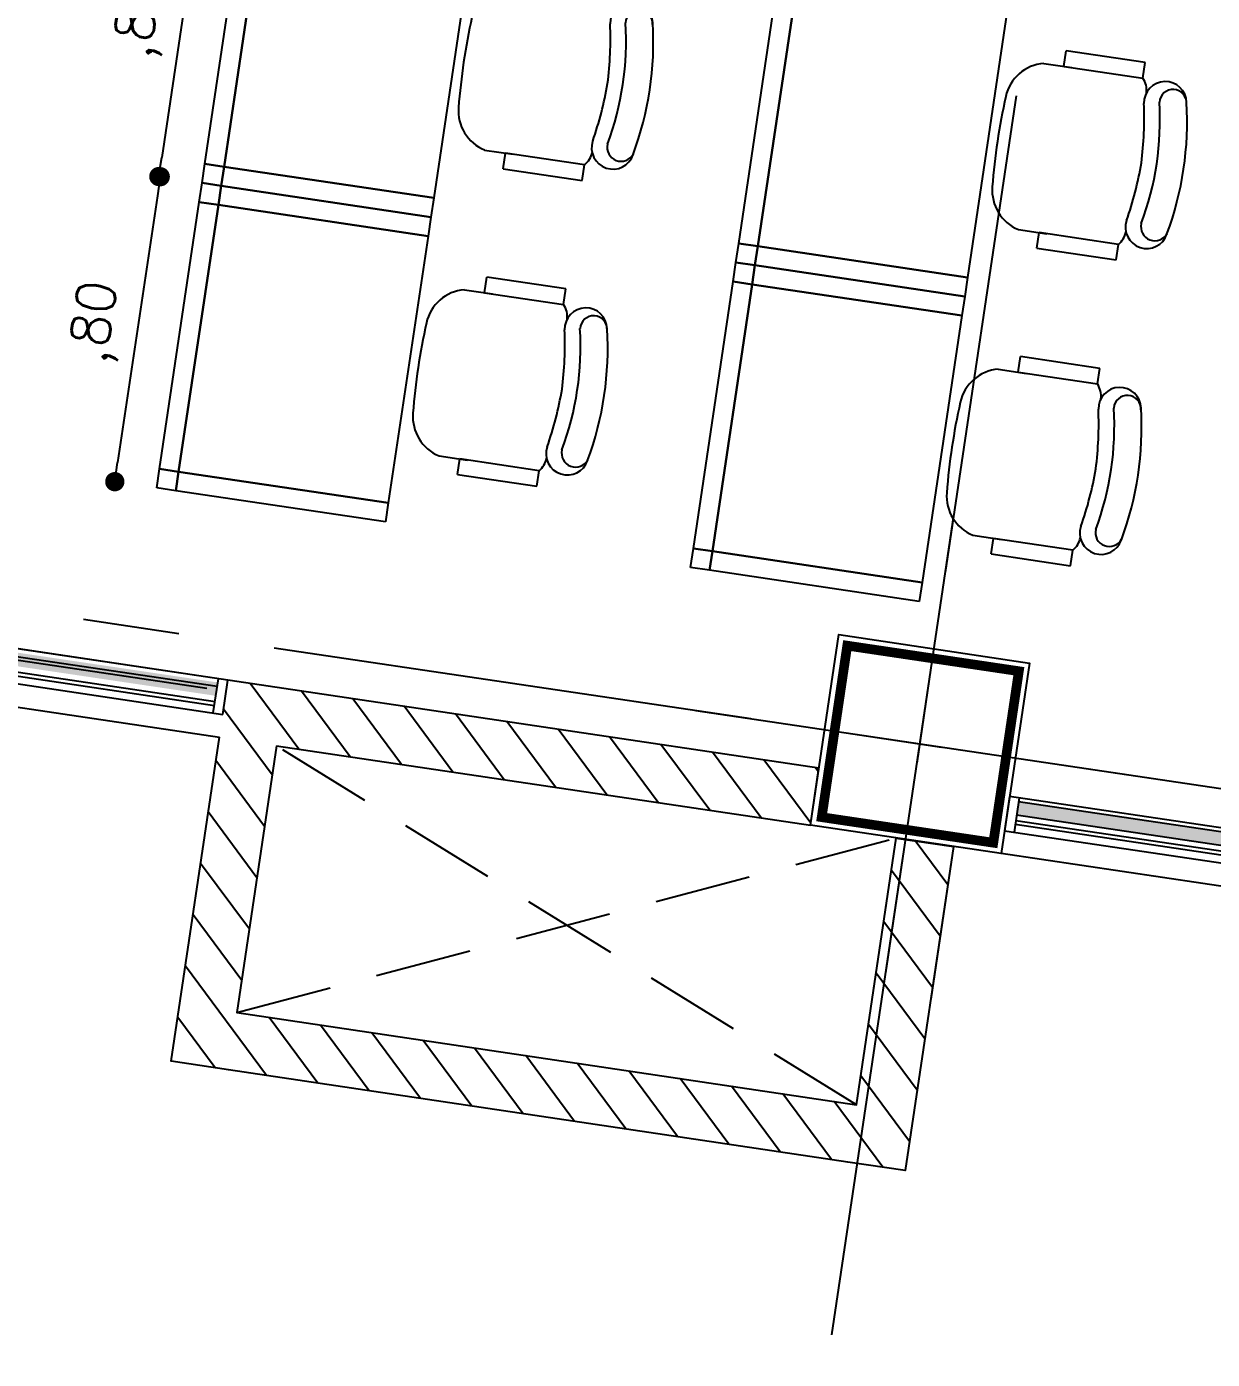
# Model space of a CAD drawing. Header units: millimetres. Extents: x 338 to 506, y 179 to 335.
# Drawn here: x 426.584 to 429.66, y 263.579 to 267.037 of the extents above; entities that cross this region are included whole.
import ezdxf

# ---------------------------------------------------------------- set-up
doc = ezdxf.new("R2010")
doc.units = ezdxf.units.MM
for name, pattern in [('CENTER', [2, 1.25, -0.25, 0.25, -0.25]), ('DASHED2', [0.375, 0.25, -0.125]), ('HIDDEN', [0.375, 0.25, -0.125])]:
    doc.linetypes.add(name, pattern=pattern)
for name, color, linetype in [('COLUMNAS', 252, 'Continuous'), ('CUBIERTA', 254, 'Continuous'), ('EJES-COLUMNAS', 3, 'CENTER'), ('EJES_DE_COLUMNA', 255, 'DASHED2'), ('MUROS', 32, 'Continuous'), ('PROYECCION', 160, 'HIDDEN'), ('PUPITRES', 8, 'Continuous'), ('REJAS', 151, 'Continuous'), ('VENTANAS', 144, 'Continuous')]:
    doc.layers.add(name, color=color, linetype=linetype)
doc.styles.add('NOTAS', font='simplex.shx')
doc.styles.get("Standard").update_dxf_attribs({"font": 'ARIALUNI.ttf'})
doc.dimstyles.new('ROMANS', dxfattribs={"dimtxt": 0.1, "dimasz": 0.05, "dimexe": 0.04, "dimexo": 0.5, "dimgap": 0.05, "dimtad": 1, "dimtih": 1, "dimtoh": 1, "dimdec": 4, "dimzin": 5, "dimdsep": 46, "dimtxsty": 'Standard', "dimsah": 1, "dimcen": 0.05, "dimse1": 1, "dimse2": 1, "dimclrd": 7, "dimclre": 7, "dimclrt": 7, "dimadec": 0, "dimazin": 0, "dimtfac": 1, "dimtdec": 4, "dimtix": 1, "dimtmove": 2, "dimatfit": 3, "dimfxl": 1, "dimtolj": 1, "dimarcsym": 0})

# ---------------------------------------------------------------- blocks, each defined once
blk = doc.blocks.new('*X117')
at = {"color": 0}
for p, q in [((2928.0727, 1951.3755), (2928.3226, 1951.6253)), ((2928.0727, 1951.5102), (2928.1879, 1951.6253)), ((2928.3073, 1951.4753), (2928.4573, 1951.6253)), ((2928.442, 1951.4753), (2928.592, 1951.6253)), ((2928.5767, 1951.4753), (2928.7267, 1951.6253)), ((2928.7114, 1951.4753), (2928.8614, 1951.6253)), ((2928.8461, 1951.4753), (2928.9961, 1951.6253)), ((2928.9808, 1951.4753), (2929.0727, 1951.5672)), ((2928.9227, 1951.4172), (2928.9808, 1951.4753)), ((2928.9227, 1951.2825), (2929.0727, 1951.4325)), ((2928.0727, 1951.2408), (2928.2227, 1951.3908)), ((2928.9227, 1951.1478), (2929.0727, 1951.2978)), ((2928.0727, 1951.1061), (2928.2227, 1951.2561)), ((2928.9227, 1951.0131), (2929.0727, 1951.1631)), ((2928.0727, 1950.9713), (2928.2227, 1951.1213)), ((2928.9227, 1950.8784), (2929.0727, 1951.0284)), ((2928.0727, 1950.8366), (2928.2227, 1950.9866)), ((2928.9227, 1950.7437), (2929.0727, 1950.8937)), ((2928.0727, 1950.7019), (2928.2227, 1950.8519)), ((2928.9227, 1950.609), (2929.0727, 1950.759)), ((2928.0727, 1950.5672), (2928.2227, 1950.7172)), ((2928.9227, 1950.4743), (2929.0727, 1950.6243)), ((2928.0727, 1950.4325), (2928.2227, 1950.5825)), ((2928.9227, 1950.3396), (2929.0727, 1950.4896)), ((2928.0727, 1950.2978), (2928.2227, 1950.4478)), ((2928.9227, 1950.2049), (2929.0727, 1950.3549)), ((2928.0727, 1950.1631), (2928.2227, 1950.3131)), ((2928.9278, 1950.0753), (2929.0727, 1950.2202)), ((2928.0727, 1950.0284), (2928.2227, 1950.1784)), ((2929.0625, 1950.0753), (2929.0727, 1950.0855)), ((2928.0727, 1949.8937), (2928.2227, 1950.0437)), ((2928.0727, 1949.759), (2928.2227, 1949.909)), ((2928.1487, 1949.7003), (2928.2987, 1949.8503)), ((2928.2834, 1949.7003), (2928.4334, 1949.8503)), ((2928.4181, 1949.7003), (2928.5681, 1949.8503)), ((2928.5528, 1949.7003), (2928.7028, 1949.8503)), ((2928.6875, 1949.7003), (2928.8375, 1949.8503)), ((2928.8222, 1949.7003), (2928.9227, 1949.8008))]:
    blk.add_line(p, q, dxfattribs=at)
blk = doc.blocks.new('*U123')
at = {"layer": 'REJAS', "color": 18, "linetype": 'Continuous', "extrusion": (0, 0, -1)}
for points in [[(-2929.0277, 1949.5503), (-2929.0627, 1948.4616), (-2929.0277, 1948.4616)], [(-2929.0277, 1949.5503), (-2929.0627, 1949.5503), (-2929.0627, 1948.4616)], [(-2928.9927, 1948.4616), (-2929.0277, 1948.4161), (-2928.9927, 1948.4161)], [(-2928.9927, 1948.4616), (-2929.0277, 1948.4616), (-2929.0277, 1948.4161)], [(-2929.0277, 1948.4616), (-2929.0627, 1948.4161), (-2929.0277, 1948.4161)], [(-2929.0277, 1948.4616), (-2929.0627, 1948.4616), (-2929.0627, 1948.4161)], [(-2928.9927, 1948.4161), (-2929.0277, 1947.3228), (-2928.9927, 1947.3228)], [(-2928.9927, 1948.4161), (-2929.0277, 1948.4161), (-2929.0277, 1947.3228)]]:
    blk.add_solid(points, dxfattribs=at)
blk = doc.blocks.new('*U128')
at = {"layer": 'REJAS', "color": 18, "linetype": 'Continuous', "extrusion": (0, 0, -1)}
for points in [[(-2929.0102, 1953.1153), (-2928.9927, 1952.6103), (-2928.9927, 1953.6203)], [(-2929.0042, 1953.6046), (-2928.9927, 1953.6203), (-2929.012, 1953.6098)], [(-2928.9927, 1953.6203), (-2929.0102, 1953.6203), (-2929.012, 1953.6098)], [(-2929.0157, 1953.5888), (-2929.0036, 1953.5572), (-2928.9927, 1953.6203)], [(-2929.0146, 1953.4941), (-2929.0014, 1953.3678), (-2928.9927, 1953.6203)], [(-2929.0157, 1953.5888), (-2929.0042, 1953.6046), (-2929.012, 1953.6098)], [(-2929.0102, 1953.1153), (-2929.0277, 1953.6203), (-2929.0277, 1952.6103)], [(-2929.0102, 1953.6203), (-2929.0277, 1953.6203), (-2929.012, 1953.6098)], [(-2929.0277, 1953.6203), (-2929.0217, 1953.6046), (-2929.012, 1953.6098)], [(-2929.012, 1953.6098), (-2929.0217, 1953.6046), (-2929.0157, 1953.5888)], [(-2929.0146, 1953.4941), (-2929.0277, 1953.6203), (-2929.0189, 1953.3678)], [(-2929.0157, 1953.5888), (-2929.0277, 1953.6203), (-2929.0211, 1953.5572)], [(-2929.0036, 1953.5572), (-2929.0066, 1953.5651), (-2929.0115, 1953.5625)], [(-2929.0066, 1953.5651), (-2929.0097, 1953.573), (-2929.0115, 1953.5625)], [(-2929.0097, 1953.573), (-2929.0157, 1953.5888), (-2929.0211, 1953.5572)], [(-2929.0097, 1953.573), (-2929.0154, 1953.5651), (-2929.0115, 1953.5625)], [(-2929.0154, 1953.5651), (-2929.0211, 1953.5572), (-2929.0115, 1953.5625)], [(-2929.0115, 1953.5625), (-2929.0124, 1953.5572), (-2929.0036, 1953.5572)], [(-2929.0091, 1953.5256), (-2929.0036, 1953.5572), (-2929.0151, 1953.5414)], [(-2929.0124, 1953.5572), (-2929.0133, 1953.552), (-2929.0036, 1953.5572)], [(-2929.0036, 1953.5572), (-2929.0133, 1953.552), (-2929.0094, 1953.5493)], [(-2929.0091, 1953.5256), (-2929.0151, 1953.5414), (-2929.0179, 1953.5256)], [(-2929.0133, 1953.552), (-2929.0151, 1953.5414), (-2929.0094, 1953.5493)], [(-2929.0211, 1953.5572), (-2929.0124, 1953.5572), (-2929.0115, 1953.5625)], [(-2929.0211, 1953.5572), (-2929.0133, 1953.552), (-2929.0124, 1953.5572)], [(-2929.0181, 1953.5493), (-2929.0133, 1953.552), (-2929.0211, 1953.5572)], [(-2929.0151, 1953.5414), (-2929.0133, 1953.552), (-2929.0181, 1953.5493)], [(-2929.0151, 1953.5414), (-2929.0211, 1953.5572), (-2929.0179, 1953.5256)], [(-2929.0179, 1953.5256), (-2929.0146, 1953.4941), (-2929.0091, 1953.5256)], [(-2929.0146, 1953.4941), (-2929.0168, 1953.431), (-2929.008, 1953.431)], [(-2929.008, 1953.431), (-2929.0135, 1953.3994), (-2929.0014, 1953.3678)], [(-2929.008, 1953.431), (-2929.0168, 1953.431), (-2929.0135, 1953.3994)], [(-2929.0135, 1953.3994), (-2929.0168, 1953.431), (-2929.0189, 1953.3678)], [(-2929.0105, 1953.3915), (-2929.0133, 1953.3836), (-2929.0075, 1953.3836)], [(-2929.0135, 1953.3994), (-2929.0133, 1953.3836), (-2929.0105, 1953.3915)], [(-2929.0133, 1953.3836), (-2929.0135, 1953.3994), (-2929.0162, 1953.3836)], [(-2929.0045, 1953.3757), (-2929.0093, 1953.3731), (-2929.0014, 1953.3678)], [(-2929.0014, 1953.3678), (-2929.0093, 1953.3731), (-2929.0102, 1953.3678)], [(-2929.008, 1953.3047), (-2929.0014, 1953.3678), (-2929.0135, 1953.3363)], [(-2929.0102, 1953.3678), (-2929.0093, 1953.3626), (-2929.0014, 1953.3678)], [(-2929.0014, 1953.3678), (-2929.0093, 1953.3626), (-2929.0045, 1953.3599)], [(-2929.0146, 1953.2416), (-2929.0102, 1953.1153), (-2929.0014, 1953.3678)], [(-2929.0075, 1953.3836), (-2929.0093, 1953.3731), (-2929.0045, 1953.3757)], [(-2929.0093, 1953.3626), (-2929.0075, 1953.3521), (-2929.0045, 1953.3599)], [(-2929.0075, 1953.3836), (-2929.0133, 1953.3836), (-2929.0132, 1953.3757)], [(-2929.0093, 1953.3731), (-2929.0075, 1953.3836), (-2929.0132, 1953.3757)], [(-2929.0075, 1953.3521), (-2929.0093, 1953.3626), (-2929.0132, 1953.3599)], [(-2929.0133, 1953.3521), (-2929.0075, 1953.3521), (-2929.0132, 1953.3599)], [(-2929.0141, 1953.3705), (-2929.0093, 1953.3731), (-2929.0132, 1953.3757)], [(-2929.0141, 1953.3705), (-2929.0102, 1953.3678), (-2929.0093, 1953.3731)], [(-2929.0141, 1953.3652), (-2929.0093, 1953.3626), (-2929.0102, 1953.3678)], [(-2929.0141, 1953.3652), (-2929.0132, 1953.3599), (-2929.0093, 1953.3626)], [(-2929.0189, 1953.3678), (-2929.0102, 1953.3678), (-2929.0141, 1953.3705)], [(-2929.0141, 1953.3652), (-2929.0102, 1953.3678), (-2929.0189, 1953.3678)], [(-2929.0132, 1953.3757), (-2929.0133, 1953.3836), (-2929.0189, 1953.3678)], [(-2929.0141, 1953.3705), (-2929.0132, 1953.3757), (-2929.0189, 1953.3678)], [(-2929.0189, 1953.3678), (-2929.0132, 1953.3599), (-2929.0141, 1953.3652)], [(-2929.0189, 1953.3678), (-2929.0133, 1953.3521), (-2929.0132, 1953.3599)], [(-2929.0189, 1953.3678), (-2929.0133, 1953.3836), (-2929.0162, 1953.3836)], [(-2929.0162, 1953.3521), (-2929.0133, 1953.3521), (-2929.0189, 1953.3678)], [(-2929.0135, 1953.3363), (-2929.0189, 1953.3678), (-2929.0168, 1953.3047)], [(-2929.0075, 1953.3521), (-2929.0133, 1953.3521), (-2929.0105, 1953.3442)], [(-2929.008, 1953.3047), (-2929.0135, 1953.3363), (-2929.0168, 1953.3047)], [(-2929.0105, 1953.3442), (-2929.0133, 1953.3521), (-2929.0135, 1953.3363)], [(-2929.0135, 1953.3363), (-2929.0133, 1953.3521), (-2929.0162, 1953.3521)], [(-2929.0168, 1953.3047), (-2929.0146, 1953.2416), (-2929.008, 1953.3047)], [(-2929.0146, 1952.9891), (-2929.0014, 1952.8628), (-2929.0102, 1953.1153)], [(-2929.0168, 1952.926), (-2929.008, 1952.926), (-2929.0146, 1952.9891)], [(-2929.008, 1952.926), (-2929.0135, 1952.8944), (-2929.0014, 1952.8628)], [(-2929.008, 1952.926), (-2929.0168, 1952.926), (-2929.0135, 1952.8944)], [(-2929.0135, 1952.8944), (-2929.0168, 1952.926), (-2929.0189, 1952.8628)], [(-2929.0093, 1952.8681), (-2929.0045, 1952.8707), (-2929.0075, 1952.8786)], [(-2929.0075, 1952.8786), (-2929.0105, 1952.8865), (-2929.0133, 1952.8786)], [(-2929.0075, 1952.8786), (-2929.0132, 1952.8707), (-2929.0093, 1952.8681)], [(-2929.0133, 1952.8786), (-2929.0132, 1952.8707), (-2929.0075, 1952.8786)], [(-2929.0105, 1952.8865), (-2929.0135, 1952.8944), (-2929.0133, 1952.8786)], [(-2929.0189, 1952.8628), (-2929.0132, 1952.8707), (-2929.0133, 1952.8786)], [(-2929.0135, 1952.8944), (-2929.0162, 1952.8786), (-2929.0133, 1952.8786)], [(-2929.0162, 1952.8786), (-2929.0189, 1952.8628), (-2929.0133, 1952.8786)], [(-2929.0146, 1952.7366), (-2928.9927, 1952.6103), (-2929.0014, 1952.8628)], [(-2929.0014, 1952.8628), (-2929.0045, 1952.8707), (-2929.0093, 1952.8681)], [(-2929.0102, 1952.8628), (-2929.0014, 1952.8628), (-2929.0093, 1952.8681)], [(-2929.008, 1952.7997), (-2929.0014, 1952.8628), (-2929.0135, 1952.8313)], [(-2929.0045, 1952.8549), (-2929.0014, 1952.8628), (-2929.0093, 1952.8576)], [(-2929.0014, 1952.8628), (-2929.0102, 1952.8628), (-2929.0093, 1952.8576)], [(-2929.0075, 1952.8471), (-2929.0045, 1952.8549), (-2929.0093, 1952.8576)], [(-2929.0093, 1952.8576), (-2929.0132, 1952.8549), (-2929.0075, 1952.8471)], [(-2929.0075, 1952.8471), (-2929.0132, 1952.8549), (-2929.0133, 1952.8471)], [(-2929.0105, 1952.8392), (-2929.0075, 1952.8471), (-2929.0133, 1952.8471)], [(-2929.0141, 1952.8655), (-2929.0093, 1952.8681), (-2929.0132, 1952.8707)], [(-2929.0141, 1952.8655), (-2929.0102, 1952.8628), (-2929.0093, 1952.8681)], [(-2929.0141, 1952.8602), (-2929.0093, 1952.8576), (-2929.0102, 1952.8628)], [(-2929.0141, 1952.8602), (-2929.0132, 1952.8549), (-2929.0093, 1952.8576)], [(-2929.0141, 1952.8655), (-2929.0189, 1952.8628), (-2929.0102, 1952.8628)], [(-2929.0189, 1952.8628), (-2929.0141, 1952.8602), (-2929.0102, 1952.8628)], [(-2929.0135, 1952.8313), (-2929.0105, 1952.8392), (-2929.0133, 1952.8471)], [(-2929.0189, 1952.8628), (-2929.0141, 1952.8655), (-2929.0132, 1952.8707)], [(-2929.0132, 1952.8549), (-2929.0189, 1952.8628), (-2929.0133, 1952.8471)], [(-2929.0141, 1952.8602), (-2929.0189, 1952.8628), (-2929.0132, 1952.8549)], [(-2929.0189, 1952.8628), (-2929.0162, 1952.8471), (-2929.0133, 1952.8471)], [(-2929.0133, 1952.8471), (-2929.0162, 1952.8471), (-2929.0135, 1952.8313)], [(-2929.0135, 1952.8313), (-2929.0189, 1952.8628), (-2929.0168, 1952.7997)], [(-2929.0146, 1952.7366), (-2929.0189, 1952.8628), (-2929.0277, 1952.6103)], [(-2929.008, 1952.7997), (-2929.0135, 1952.8313), (-2929.0168, 1952.7997)], [(-2929.0146, 1952.7366), (-2929.008, 1952.7997), (-2929.0168, 1952.7997)], [(-2929.0179, 1952.705), (-2929.0091, 1952.705), (-2929.0146, 1952.7366)], [(-2929.0091, 1952.705), (-2929.0151, 1952.6892), (-2929.0036, 1952.6735)], [(-2929.0091, 1952.705), (-2929.0179, 1952.705), (-2929.0151, 1952.6892)], [(-2929.0151, 1952.6892), (-2929.0179, 1952.705), (-2929.0211, 1952.6735)], [(-2929.0157, 1952.6419), (-2928.9927, 1952.6103), (-2929.0036, 1952.6735)], [(-2929.0036, 1952.6735), (-2929.0094, 1952.6814), (-2929.0133, 1952.6787)], [(-2929.0124, 1952.6735), (-2929.0036, 1952.6735), (-2929.0133, 1952.6787)], [(-2929.0036, 1952.6735), (-2929.0115, 1952.6682), (-2929.0066, 1952.6656)], [(-2929.0115, 1952.6682), (-2929.0036, 1952.6735), (-2929.0124, 1952.6735)], [(-2929.0066, 1952.6656), (-2929.0115, 1952.6682), (-2929.0097, 1952.6577)], [(-2929.0133, 1952.6787), (-2929.0094, 1952.6814), (-2929.0151, 1952.6892)], [(-2929.0097, 1952.6577), (-2929.0211, 1952.6735), (-2929.0157, 1952.6419)], [(-2929.0097, 1952.6577), (-2929.0115, 1952.6682), (-2929.0154, 1952.6656)], [(-2929.0154, 1952.6656), (-2929.0115, 1952.6682), (-2929.0211, 1952.6735)], [(-2929.0211, 1952.6735), (-2929.0115, 1952.6682), (-2929.0124, 1952.6735)], [(-2929.0211, 1952.6735), (-2929.0124, 1952.6735), (-2929.0133, 1952.6787)], [(-2929.0151, 1952.6892), (-2929.0181, 1952.6814), (-2929.0133, 1952.6787)], [(-2929.0181, 1952.6814), (-2929.0211, 1952.6735), (-2929.0133, 1952.6787)], [(-2929.0157, 1952.6419), (-2929.0211, 1952.6735), (-2929.0277, 1952.6103)], [(-2929.0157, 1952.6419), (-2929.012, 1952.6209), (-2929.0042, 1952.6261)], [(-2929.012, 1952.6209), (-2929.0157, 1952.6419), (-2929.0217, 1952.6261)], [(-2929.0042, 1952.6261), (-2929.012, 1952.6209), (-2928.9927, 1952.6103)], [(-2928.9927, 1952.6103), (-2929.012, 1952.6209), (-2929.0102, 1952.6103)], [(-2929.0102, 1952.5853), (-2928.9927, 1952.5603), (-2928.9927, 1952.6103)], [(-2929.0014, 1952.5978), (-2928.9927, 1952.6103), (-2929.0102, 1952.602)], [(-2928.9927, 1952.6103), (-2929.0102, 1952.6103), (-2929.0102, 1952.602)], [(-2929.0102, 1952.5853), (-2929.0014, 1952.5978), (-2929.0102, 1952.602)], [(-2929.0102, 1952.6103), (-2929.012, 1952.6209), (-2929.0277, 1952.6103)], [(-2929.0102, 1952.5853), (-2929.0277, 1952.6103), (-2929.0277, 1952.5603)], [(-2929.0277, 1952.6103), (-2929.0189, 1952.6062), (-2929.0102, 1952.6103)], [(-2929.0189, 1952.6062), (-2929.0102, 1952.602), (-2929.0102, 1952.6103)], [(-2929.0277, 1952.6103), (-2929.0189, 1952.5978), (-2929.0102, 1952.602)], [(-2929.0102, 1952.602), (-2929.0189, 1952.5978), (-2929.0102, 1952.5853)], [(-2929.0277, 1952.6103), (-2929.012, 1952.6209), (-2929.0217, 1952.6261)], [(-2929.0277, 1952.6103), (-2929.0627, 1952.5603), (-2929.0277, 1952.5603)], [(-2929.0277, 1952.6103), (-2929.0627, 1952.6103), (-2929.0627, 1952.5603)], [(-2929.0014, 1952.5728), (-2929.0102, 1952.5687), (-2928.9927, 1952.5603)], [(-2928.9927, 1952.5603), (-2929.0102, 1952.5687), (-2929.0102, 1952.5603)], [(-2929.0102, 1952.5853), (-2929.0102, 1952.5687), (-2929.0014, 1952.5728)], [(-2929.0102, 1952.5687), (-2929.0102, 1952.5853), (-2929.0189, 1952.5728)], [(-2929.0277, 1952.5603), (-2929.0102, 1952.5687), (-2929.0189, 1952.5728)], [(-2929.0189, 1952.5645), (-2929.0102, 1952.5603), (-2929.0102, 1952.5687)], [(-2929.0277, 1952.5603), (-2929.0102, 1952.5603), (-2929.0189, 1952.5645)], [(-2929.0277, 1952.5603), (-2929.0627, 1952.4316), (-2929.0277, 1952.4316)], [(-2929.0277, 1952.5603), (-2929.0627, 1952.5603), (-2929.0627, 1952.4316)], [(-2929.0277, 1952.4316), (-2929.0627, 1951.6503), (-2929.0277, 1951.6503)], [(-2929.0277, 1952.4316), (-2929.0627, 1952.4316), (-2929.0627, 1951.6503)]]:
    blk.add_solid(points, dxfattribs=at)
blk = doc.blocks.new('LATERAL_IZQUIERDA')
at = {"layer": 'MUROS'}
for points in [[(2928.9227, 1951.4753), (2928.9227, 1950.0753), (2929.0727, 1950.0753), (2929.0727, 1954.6553), (2928.9227, 1954.6553), (2928.9227, 1951.6253)], [(2928.9227, 1949.7003), (2928.0727, 1949.7003), (2928.0727, 1949.8503), (2928.0727, 1949.8503), (2928.0727, 1951.4753), (2928.0727, 1951.4753), (2928.0727, 1951.6253), (2928.9227, 1951.6253)], [(2928.9227, 1951.4753), (2928.2227, 1951.4757), (2928.2227, 1949.8503), (2928.9227, 1949.8503)], [(2928.5227, 1949.8503), (2928.9227, 1949.8503), (2928.9227, 1949.7003), (2928.5227, 1949.7003)]]:
    blk.add_lwpolyline(points, dxfattribs=at)
at = {"layer": 'PROYECCION'}
for points in [[(2928.2227, 1949.8503), (2928.9227, 1951.4753)], [(2928.2227, 1951.4753), (2928.9227, 1949.8503)]]:
    blk.add_lwpolyline(points, dxfattribs=at)
at = {"layer": 'REJAS', "color": 18}
for p, q in [((2928.9827, 1954.6553), (2928.9827, 1951.6253)), ((2929.0727, 1951.6253), (2929.0727, 1954.6553)), ((2929.0027, 1954.6303), (2929.0027, 1951.6503)), ((2929.0127, 1954.6303), (2929.0127, 1951.6503)), ((2929.0436, 1954.6303), (2929.0436, 1951.6762)), ((2929.0527, 1954.6303), (2929.0527, 1951.6503)), ((2928.9827, 1951.6503), (2929.0727, 1951.6503)), ((2928.9827, 1951.6253), (2929.0727, 1951.6253)), ((2929.0727, 1949.5753), (2928.9827, 1949.5753)), ((2928.9827, 1949.5753), (2928.9827, 1944.9953)), ((2929.0727, 1944.9953), (2929.0727, 1949.5753)), ((2929.0727, 1949.5503), (2928.9827, 1949.5503)), ((2929.0027, 1948.4616), (2929.0027, 1949.5503)), ((2929.0127, 1948.4616), (2929.0127, 1949.5503)), ((2929.0277, 1948.4616), (2929.0277, 1949.5503)), ((2929.0627, 1948.4161), (2929.0627, 1949.5503))]:
    blk.add_line(p, q, dxfattribs=at)
at = {"layer": 'REJAS', "color": 30}
blk.add_line((2928.9227, 1944.9953), (2928.9227, 1949.5753), dxfattribs=at)
at = {"layer": 'MUROS', "linetype": 'Continuous'}
blk.add_blockref('*X117', (0, 0), dxfattribs=at)
at = {"layer": 'REJAS', "color": 18, "linetype": 'Continuous'}
for name in ['*U128', '*U123']:
    blk.add_blockref(name, (0, 0), dxfattribs=at)
blk = doc.blocks.new('_DOT')
at = {"color": 0, "linetype": 'ByBlock'}
blk.add_line((-0.5, 0), (-1, 0), dxfattribs=at)
at = {"color": 0, "linetype": 'ByBlock', "const_width": 0.5}
blk.add_lwpolyline([(-0.25, 0, 1), (0.25, 0, 1)], format="xyb", close=True, dxfattribs=at)
blk = doc.blocks.new('*U344')
at = {"color": 7, "style": 'NOTAS'}
blk.add_text(',80', height=0.1, dxfattribs=at).set_placement((1.1105, 7.0712))
blk = doc.blocks.new('*D157')
at = {"color": 7, "transparency": 16777216}
blk.add_line((1.5653, 7.0022), (0.8653, 7.0022), dxfattribs=at)
at = {"layer": 'DEFPOINTS', "color": 0, "transparency": 16777216}
for p in [(0.8153, 7.0022), (0.8153, 6.8887), (1.6153, 6.8887)]:
    blk.add_point(p, dxfattribs=at)
at = {"transparency": 16777216}
blk.add_blockref('*U344', (0, 0), dxfattribs=at)
at = {"color": 7, "transparency": 16777216, "xscale": 0.05, "yscale": 0.05, "zscale": 0.05, "rotation": 180}
blk.add_blockref('_DOT', (0.8153, 7.0022), dxfattribs=at)
at = {"color": 7, "transparency": 16777216, "xscale": 0.05, "yscale": 0.05, "zscale": 0.05}
blk.add_blockref('_DOT', (1.6153, 7.0022), dxfattribs=at)
blk = doc.blocks.new('*U347')
at = {"layer": 'MUROS', "color": 7, "style": 'NOTAS'}
blk.add_text(',80', height=0.1, dxfattribs=at).set_placement((0.3105, 7.0677))
blk = doc.blocks.new('*D160')
at = {"layer": 'DEFPOINTS', "color": 0, "transparency": 16777216}
for p in [(0.0153, 6.9986), (0.0153, 6.8887), (0.8153, 6.8887)]:
    blk.add_point(p, dxfattribs=at)
at = {"layer": 'MUROS', "color": 7, "transparency": 16777216}
blk.add_line((0.7653, 6.9986), (0.0653, 6.9986), dxfattribs=at)
at = {"transparency": 16777216}
blk.add_blockref('*U347', (0, 0), dxfattribs=at)
at = {"layer": 'MUROS', "color": 7, "transparency": 16777216, "xscale": 0.05, "yscale": 0.05, "zscale": 0.05, "rotation": 180}
blk.add_blockref('_DOT', (0.0153, 6.9986), dxfattribs=at)
at = {"layer": 'MUROS', "color": 7, "transparency": 16777216, "xscale": 0.05, "yscale": 0.05, "zscale": 0.05}
blk.add_blockref('_DOT', (0.8153, 6.9986), dxfattribs=at)
blk = doc.blocks.new('SILLA-AULA')
at = {"layer": 'PUPITRES'}
for p, q in [((-0.3089, 0.1635), (-0.3089, 0.0888)), ((0.1271, 0.1618), (0.1271, 0.0881)), ((-0.3498, 0.1091), (-0.3498, -0.0987)), ((-0.3498, 0.1091), (-0.3089, 0.1091)), ((-0.3089, -0.0987), (-0.3089, 0.1091)), ((0.1269, 0.1096), (0.168, 0.1096)), ((0.1271, 0.1088), (0.1271, -0.0982)), ((0.168, -0.0982), (0.168, 0.1096)), ((-0.3498, -0.0987), (-0.3089, -0.0987)), ((0.1271, -0.0982), (0.168, -0.0982))]:
    blk.add_line(p, q, dxfattribs=at)
for centre, radius, start, end in [((-0.2016, 0.1365), 0.1106, 94.0766, 165.8334), ((-0.0911, -1.4149), 1.6658, 85.9234, 94.0766), ((0.0195, 0.1365), 0.1106, 13.2566, 85.9234), ((-0.2715, -0.0584), 0.0549, 227.1618, 267.5717), ((0.0898, -0.0579), 0.0549, 270.7226, 312.8382), ((-0.2542, -0.1649), 0.0553, 80.2478, 260.1012), ((-0.0727, 0.7859), 0.9127, 259.1286, 268.8433), ((-0.1095, 0.7859), 0.9127, 271.1567, 280.8714), ((0.072, -0.1649), 0.0553, 279.8988, 99.7522), ((-0.2498, -0.1856), 0.0362, 85.0872, 250.3213), ((-0.0876, 0.6001), 0.7663, 258.0112, 281.9888), ((0.0746, -0.1846), 0.0352, 274.9128, 94.9128), ((-0.0911, 0.5988), 0.8362, 258.0899, 281.9101)]:
    blk.add_arc(centre, radius, start, end, dxfattribs=at)
blk = doc.blocks.new('*U152')
at = {"layer": 'PUPITRES'}
for p, q in [((-3.3, -0.19972), (-3.3, -0.14972)), ((-3.3, -0.14972), (-3.25, -0.14972)), ((-3.25, -0.14972), (-3.25, -0.19972)), ((-3.25, -0.19972), (-3.25, -0.14972)), ((-3.25, -0.14972), (-2.55, -0.14972)), ((-2.55, -0.14972), (-2.55, -0.19972)), ((-2.55, -0.19972), (-2.55, -0.14972)), ((-2.55, -0.14972), (-2.5, -0.14972)), ((-2.5, -0.19972), (-2.5, -0.14972)), ((-2.5, -0.14972), (-2.45, -0.14972)), ((-2.5, -0.19972), (-2.5, -0.14972)), ((-2.5, -0.19972), (-2.5, -0.14972)), ((-2.5, -0.14972), (-2.5, -0.19972)), ((-2.45, -0.14972), (-2.45, -0.19972)), ((-2.45, -0.19972), (-2.45, -0.14972)), ((-2.45, -0.14972), (-1.75, -0.14972)), ((-3.3, -0.74972), (-3.3, -0.19972)), ((-3.3, -0.19972), (-3.25, -0.19972)), ((-3.25, -0.19972), (-3.3, -0.19972)), ((-3.25, -0.19972), (-3.25, -0.74972)), ((-2.55, -0.19972), (-3.25, -0.19972)), ((-3.25, -0.74972), (-3.25, -0.19972)), ((-3.25, -0.19972), (-2.55, -0.19972)), ((-2.55, -0.74972), (-2.55, -0.19972)), ((-2.55, -0.19972), (-2.5, -0.19972)), ((-2.5, -0.19972), (-2.55, -0.19972)), ((-2.55, -0.19972), (-2.55, -0.74972)), ((-2.5, -0.74972), (-2.5, -0.19972)), ((-2.5, -0.19972), (-2.45, -0.19972)), ((-2.45, -0.19972), (-2.5, -0.19972)), ((-2.5, -0.74972), (-2.5, -0.19972)), ((-2.5, -0.74972), (-2.5, -0.19972)), ((-2.5, -0.19972), (-2.5, -0.74972)), ((-2.45, -0.19972), (-2.45, -0.74972)), ((-1.75, -0.19972), (-2.45, -0.19972)), ((-2.45, -0.74972), (-2.45, -0.19972)), ((-2.45, -0.19972), (-1.75, -0.19972)), ((-3.25, -0.74972), (-3.3, -0.74972)), ((-2.55, -0.74972), (-3.25, -0.74972)), ((-2.5, -0.74972), (-2.55, -0.74972)), ((-2.45, -0.74972), (-2.5, -0.74972)), ((-1.75, -0.74972), (-2.45, -0.74972))]:
    blk.add_line(p, q, dxfattribs=at)
at = {"layer": 'MUROS'}
for p in [(-2.80086, -1.02539), (-1.99861, -1.02539)]:
    blk.add_blockref('SILLA-AULA', p, dxfattribs=at)
blk = doc.blocks.new('*U153')
at = {"layer": 'MUROS', "color": 0, "linetype": 'ByBlock'}
blk.add_blockref('*U152', (0, 0), dxfattribs=at)
blk = doc.blocks.new('COLUMNAS_V3_B9')
at = {"layer": 'COLUMNAS', "color": 6}
blk.add_lwpolyline([(3057.1861, 1939.4915), (3057.6861, 1939.4915), (3057.6861, 1938.9915), (3057.1861, 1938.9915), (3057.1861, 1939.4915)], dxfattribs=at)
at = {"layer": 'COLUMNAS', "color": 6, "const_width": 0.025}
blk.add_lwpolyline([(3057.6611, 1939.0156), (3057.2111, 1939.0156), (3057.2111, 1939.4657), (3057.6611, 1939.4657)], close=True, dxfattribs=at)
blk = doc.blocks.new('EJES_ESTRUCTURALES')
at = {"layer": 'EJES_DE_COLUMNA', "color": 9, "linetype": 'CENTER'}
for p, q in [((719.02721, 131.2663), (719.02721, 199.7363)), ((661.47768, 164.82297), (759.37077, 164.82297))]:
    blk.add_line(p, q, dxfattribs=at)
blk = doc.blocks.new('COLUMNAS')
at = {"layer": 'COLUMNAS', "color": 6}
blk.add_lwpolyline([(-576.9526, 188.906), (-577.4526, 188.906), (-577.4526, 188.406), (-576.9526, 188.406), (-576.9526, 188.906)], dxfattribs=at)
at = {"layer": 'COLUMNAS', "color": 6, "const_width": 0.025}
blk.add_lwpolyline([(-577.4276, 188.4301), (-576.9776, 188.4301), (-576.9776, 188.8801), (-577.4276, 188.8801)], close=True, dxfattribs=at)
at = {"layer": 'EJES-COLUMNAS'}
for p, q in [((-577.2026, 188.0438), (-577.2026, 189.2438)), ((-577.2026, 188.0438), (-577.2026, 189.2438)), ((-576.6026, 188.656), (-577.8026, 188.656))]:
    blk.add_line(p, q, dxfattribs=at)
blk = doc.blocks.new('*U154')
at = {"layer": 'PUPITRES'}
for p, q in [((0.01529, 6.83873), (0.01529, 6.88873)), ((0.01529, 6.88873), (0.06529, 6.88873)), ((0.06529, 6.88873), (0.06529, 6.83873)), ((0.06529, 6.83873), (0.06529, 6.88873)), ((0.06529, 6.88873), (0.76529, 6.88873)), ((0.76529, 6.88873), (0.76529, 6.83873)), ((0.76529, 6.83873), (0.76529, 6.88873)), ((0.76529, 6.88873), (0.81529, 6.88873)), ((0.81529, 6.83873), (0.81529, 6.88873)), ((0.81529, 6.88873), (0.86529, 6.88873)), ((0.81529, 6.83873), (0.81529, 6.88873)), ((0.81529, 6.83873), (0.81529, 6.88873)), ((0.81529, 6.88873), (0.81529, 6.83873)), ((0.86529, 6.88873), (0.86529, 6.83873)), ((0.86529, 6.83873), (0.86529, 6.88873)), ((0.86529, 6.88873), (1.56529, 6.88873)), ((0.01529, 6.28873), (0.01529, 6.83873)), ((0.01529, 6.83873), (0.06529, 6.83873)), ((0.06529, 6.83873), (0.01529, 6.83873)), ((0.06529, 6.83873), (0.06529, 6.28873)), ((0.76529, 6.83873), (0.06529, 6.83873)), ((0.06529, 6.28873), (0.06529, 6.83873)), ((0.06529, 6.83873), (0.76529, 6.83873)), ((0.76529, 6.28873), (0.76529, 6.83873)), ((0.76529, 6.83873), (0.81529, 6.83873)), ((0.81529, 6.83873), (0.76529, 6.83873)), ((0.76529, 6.83873), (0.76529, 6.28873)), ((0.81529, 6.28873), (0.81529, 6.83873)), ((0.81529, 6.83873), (0.86529, 6.83873)), ((0.86529, 6.83873), (0.81529, 6.83873)), ((0.81529, 6.28873), (0.81529, 6.83873)), ((0.81529, 6.28873), (0.81529, 6.83873)), ((0.81529, 6.83873), (0.81529, 6.28873)), ((0.86529, 6.83873), (0.86529, 6.28873)), ((1.56529, 6.83873), (0.86529, 6.83873)), ((0.86529, 6.28873), (0.86529, 6.83873)), ((0.86529, 6.83873), (1.56529, 6.83873)), ((0.06529, 6.28873), (0.01529, 6.28873)), ((0.76529, 6.28873), (0.06529, 6.28873)), ((0.81529, 6.28873), (0.76529, 6.28873)), ((0.86529, 6.28873), (0.81529, 6.28873)), ((1.56529, 6.28873), (0.86529, 6.28873))]:
    blk.add_line(p, q, dxfattribs=at)
at = {"layer": 'MUROS'}
for name, p in [('*U153', (3.31529, 5.63845)), ('SILLA-AULA', (0.51443, 6.01306)), ('SILLA-AULA', (1.31668, 6.01306))]:
    blk.add_blockref(name, p, dxfattribs=at)
dim = blk.add_linear_dim(base=(0.81529, 7.00215), p1=(1.61529, 6.88873), p2=(0.81529, 6.88873), dimstyle='ROMANS')
dim.commit()
dim.dimension.update_dxf_attribs({"geometry": '*D157', "text_midpoint": (1.21529, 7.11168)})
dim = blk.add_linear_dim(base=(0.01529, 6.99864), p1=(0.81529, 6.88873), p2=(0.01529, 6.88873), dimstyle='ROMANS', dxfattribs=at)
dim.commit()
dim.dimension.update_dxf_attribs({"geometry": '*D160', "text_midpoint": (0.41529, 7.10817)})
blk = doc.blocks.new('A$C7152A42C')
at = {"color": 18}
blk.add_blockref('COLUMNAS_V3_B9', (-2969.6298, -1869.70381), dxfattribs=at)
at = {"layer": 'CUBIERTA', "xscale": -1}
blk.add_blockref('COLUMNAS', (-489.39632, -119.11823), dxfattribs=at)
at = {"layer": 'EJES_DE_COLUMNA'}
blk.add_blockref('EJES_ESTRUCTURALES', (-631.22088, -95.28525), dxfattribs=at)
at = {"layer": 'MUROS'}
blk.add_blockref('*U154', (88.15691, 64.70522), dxfattribs=at)
at = {"layer": 'VENTANAS', "color": 4}
blk.add_blockref('LATERAL_IZQUIERDA', (-2841.36643, -1880.28762), dxfattribs=at)

msp = doc.modelspace()

# ---------------------------------------------------------------- block references
at = {"layer": 'MUROS', "color": 32, "rotation": 81.53046525965426}
msp.add_blockref('A$C7152A42C', (484.7482, 168.0844), dxfattribs=at)

doc.saveas('drawing.dxf')
